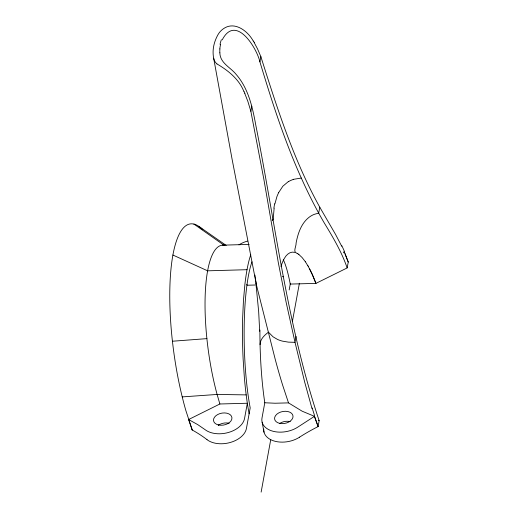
<?xml version="1.0" encoding="UTF-8"?>
<svg xmlns="http://www.w3.org/2000/svg" width="518" height="518" viewBox="0 0 518 518"><rect width="100%" height="100%" fill="white"/><g stroke="black" fill="none" stroke-linecap="round" stroke-linejoin="round"><path stroke-width="0.78" d="M260.068 344.703C260.062 339.277 264.452 335.217 268.454 332.174L273.051 336.804L277.395 339.368A29.798 19.276 -10.7 0 0 282.504 341.142L288.384 342.126L295.02 342.333L304.668 382.031L311.998 408.566M273.122 219.859L274.145 208.165M256.514 285.36L275.259 359.46A252.92 68.473 82.4 0 0 282.673 385.224L288.513 402.887L302.188 411.214L314.465 416.33L318.11 426.567L319.166 420.681C287.147 325.162 275.524 224.275 255.924 125.855C252.635 107.899 248.621 88.688 236.234 74.514C230.562 67.314 220.027 63.17 219.859 52.804M193.887 224.1A123.886 33.54 82.4 0 0 172.902 254.998A123.854 33.534 82.4 0 0 172.429 341.239A125.537 33.987 82.4 0 0 182.226 396.898A126.347 34.207 82.4 0 0 185.807 410.379L192.191 429.946L192.327 429.215M296.095 336.454L295.02 342.333L286.137 302.272L278.334 262.743L263.863 179.293L250.861 111.312L251.806 106.119M347.131 267.832C341.66 251.942 333.087 237.399 324.365 223.122C295.046 172.889 276.58 117.308 259.919 61.856L260.871 56.663L257.511 48.841L254.15 42.521M259.913 330.005A102.13 18.842 88.5 0 0 264.789 402.771L261.991 418.039A22.203 14.362 -10.7 0 0 273.18 431.3A22.203 14.362 -10.7 0 0 297.708 427.182L314.465 416.33L318.11 426.567M289.167 289.95L290.326 283.657M261.137 492.1L270.739 439.685M292.417 321.348L299.398 283.229M260.871 56.663C277.091 108.055 293.551 159.861 319.774 207.2L318.7 213.073L314.212 214.368A22.468 22.073 -83.4 0 0 309.116 217.249C301.204 223.381 297.934 233.463 296.115 242.929C296.451 246.322 292.327 252.376 297.177 253.38M345.001 253.639L348.245 262.056L347.17 267.929L315.909 283.391L290.248 284.071A93.246 17.204 88.5 0 0 283.294 259.647M274.89 203.904L276.942 196.555A46.497 43.117 16.7 0 1 278.671 192.651M250.757 254.733L249.721 258.003A102.13 18.842 88.5 0 0 244.897 284.324L243.46 300.421L242.644 318.084A102.13 18.842 88.5 0 0 243.123 358.935L244.315 376.91A102.13 18.842 88.5 0 0 249.119 413.804M222.235 39.841C235.677 13.844 256.65 47.617 259.919 61.856M278.626 192.631L282.841 186.227L288.267 181.637M188.597 419.541L197.746 424.624L205.102 429.668A22.203 14.362 -10.7 0 0 228.354 432.504A22.203 14.362 -10.7 0 0 244.541 418.505L247.339 403.244L219.878 403.988L188.597 419.541L192.191 429.946M343.447 252.784L344.496 252.415L348.245 262.056M293.227 179.37L301.249 178.069M172.416 341.232L206.889 338.63A103.173 27.933 82.4 0 0 217.1 394.431L219.878 403.988M182.226 396.905L217.1 394.444L246.186 394.891M288.513 402.887L275.013 403.231L264.789 402.771M222.662 245.163L249.164 244.412M247.034 269.697L207.621 270.823L172.915 255.037M255.154 285.017L247.138 285.23L246.821 284.382M282.271 276.696L283.184 276.683M294.768 252.37C290.456 251.088 286.473 254.532 284.55 258.106A92.67 25.091 82.4 0 0 284.013 259.045L283.618 259.803A92.463 25.032 82.4 0 0 280.989 266.492M318.356 420.247L319.166 420.681M297.177 253.367L297.727 253.703M297.727 253.697L298.672 254.351M226.204 245.441L199.054 226.528M224.508 245.299A103.173 27.933 82.4 0 0 224.003 245.215L193.881 224.061A125.537 33.987 82.4 0 1 202.778 229.752M298.485 254.202L298.86 254.493M298.86 254.48L302.117 257.55L305.406 261.797M343.687 251.787L344.522 252.499M217.016 63.967C228.017 70.448 239.128 79.15 243.997 91.764M305.406 261.791L308.301 266.492M253.276 41.09C247.857 31.041 234.635 20.778 223.394 28.755A20.364 13.17 -10.7 0 0 219.075 32.977L217.968 34.7A74.916 48.452 -10.7 0 0 215.339 40.378A72.248 46.73 -10.7 0 0 214.549 42.722A71.225 46.07 -10.7 0 0 213.163 50.285A72.248 46.73 -10.7 0 0 213.099 52.609A74.916 48.452 -10.7 0 0 213.662 58.204L232.077 159.149L256.682 286.169M307.724 265.475L307.919 265.812M308.301 266.485L312.27 274.449L315.909 283.391A94.982 25.712 82.4 0 0 309.829 269.334L309.635 268.965M319.774 207.2L335.541 234.408L341.731 246.251M244.807 93.544L247.876 101.431L250.861 111.312M213.662 58.204L214.128 59.887A20.364 13.17 -10.7 0 0 216.938 63.921M256.358 284.55L255.199 277.415M262.134 422.222L264.018 432.206M255.102 276.638L254.934 275.09M255.918 283.45L258.663 311.506L259.686 331.293M299.572 437.147A167.061 108.055 -10.7 0 1 318.13 426.579M279.655 423.478A9.324 6.028 -10.7 0 1 290.242 421.639M299.592 437.166A22.203 14.362 -10.7 0 1 275.757 441.453A22.203 14.362 -10.7 0 1 263.74 429.059M244.107 91.731A102.622 83.346 14 0 1 244.91 93.518M253.431 41.058A102.622 67.631 7.2 0 1 254.299 42.489M220.046 44.354A55.426 37.063 -3.9 0 1 221.38 39.724M219.839 48.932A54.507 35.256 -10.7 0 1 220.61 44.386M219.865 52.804A55.426 36.143 -7.5 0 1 219.917 48.925M288.332 181.714A19.652 16.2 -16.2 0 1 293.266 179.474M273.899 208.087A76.476 66.783 59.5 0 1 274.657 203.82M272.313 220.707A105.53 57.725 83.1 0 1 272.371 219.535M314.601 415.669A122.462 30.601 81.3 0 1 312.166 407.938M341.802 245.661A122.462 35.729 83.4 0 1 344.593 251.806M192.172 429.966A167.061 108.055 -10.7 0 1 207.019 439.633M206.993 439.652A22.203 14.362 -10.7 0 0 230.238 442.489A22.203 14.362 -10.7 0 0 246.426 428.49L250.194 407.925A93.246 17.204 88.5 0 1 252.001 261.83M218.246 425.356A9.324 6.028 -10.7 0 1 229.163 423.284M238.96 244.852A22.203 14.362 -10.7 0 1 247.572 241.077M224.003 245.254A101.735 27.545 82.4 0 0 207.614 270.797A101.716 27.538 82.4 0 0 206.896 338.63M279.675 423.348A9.324 6.028 -10.7 0 0 293.02 416.09A9.324 6.028 -10.7 0 0 278.716 412.917A9.324 6.028 -10.7 0 0 279.675 423.348M218.602 424.987A9.324 6.028 -10.7 0 0 231.941 417.728A9.324 6.028 -10.7 0 0 217.638 414.562A9.324 6.028 -10.7 0 0 218.602 424.987"/></g></svg>
